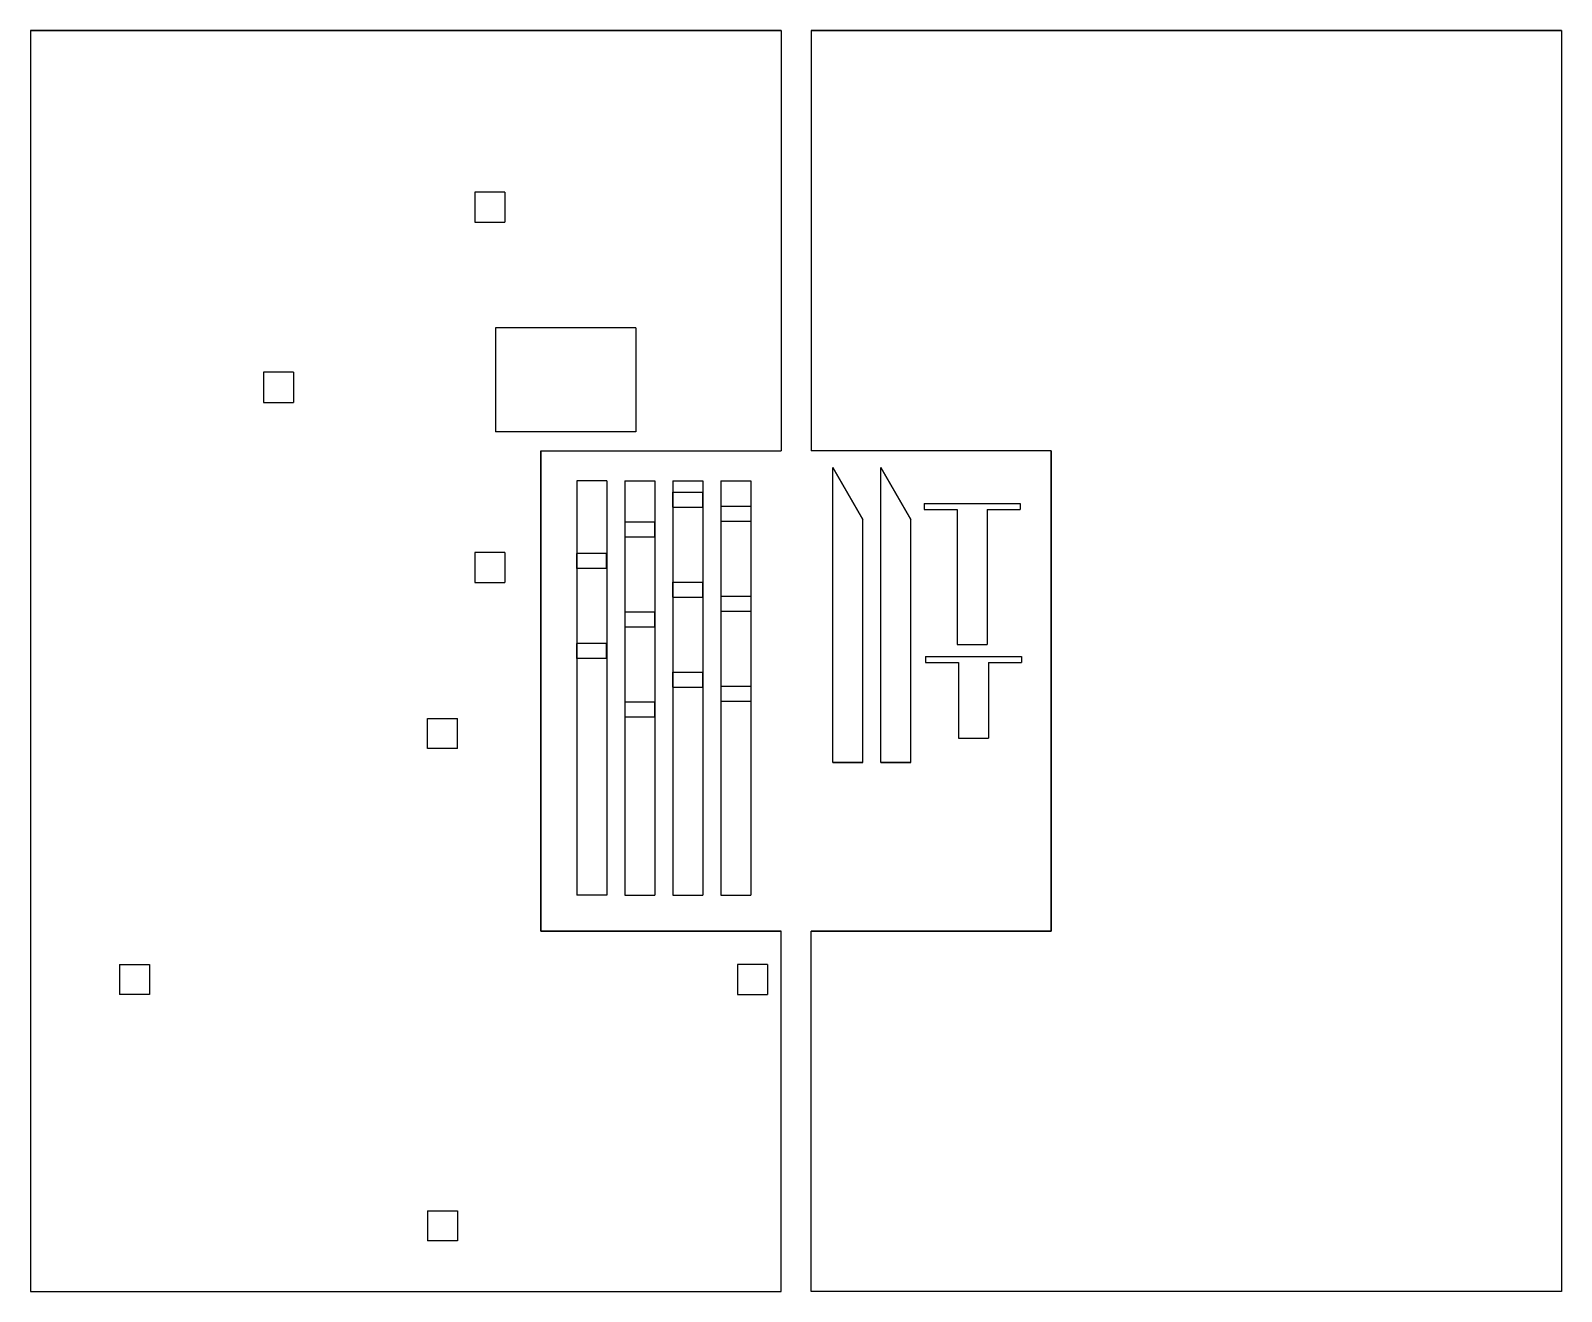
# Model space of a CAD drawing. Header units: millimetres. Extents: x 123 to 378, y 3 to 213.
import ezdxf

# ---------------------------------------------------------------- set-up
doc = ezdxf.new("R2010")
doc.units = ezdxf.units.MM
doc.header["$MEASUREMENT"] = 0
doc.layers.get('0').update_dxf_attribs({"linetype": 'CONTINUOUS'})

msp = doc.modelspace()

# ---------------------------------------------------------------- linework, layer by layer
at = {"color": 1}
for p, q in [((123.28, 213.02, 2.5), (123.28, 3.02, 2.5)), ((123.28, 213.02, 2.5), (248.28, 213.02, 2.5)), ((248.28, 213.02, -2.5), (123.28, 213.02, -2.5)), ((123.28, 213.02, -2.5), (123.28, 3.02, -2.5)), ((123.28, 213.02, 2.5), (123.28, 213.02, -2.5)), ((248.28, 213.02, -2.5), (248.28, 143.02, -2.5)), ((248.28, 213.02, 2.5), (248.28, 213.02, -2.5)), ((248.28, 213.02, 2.5), (248.28, 143.02, 2.5)), ((378.28, 213.02, -2.5), (253.28, 213.02, -2.5)), ((253.28, 213.02, 2.5), (378.28, 213.02, 2.5)), ((253.28, 213.02, 2.5), (253.28, 143.02, 2.5)), ((253.28, 213.02, -2.5), (253.28, 213.02, 2.5)), ((253.28, 213.02, -2.5), (253.28, 143.02, -2.5)), ((378.28, 213.02, -2.5), (378.28, 3.02, -2.5)), ((378.28, 213.02, 2.5), (378.28, 3.02, 2.5)), ((378.28, 213.02, -2.5), (378.28, 213.02, 2.5)), ((202.28, 186.1, 2.5), (197.28, 186.1, 2.5)), ((197.28, 186.1, 2.5), (197.28, 181.1, 2.5)), ((202.28, 186.1, 2.5), (202.28, 181.1, 2.5)), ((197.28, 181.1, 2.5), (202.28, 181.1, 2.5)), ((200.72, 163.5, 2.5), (200.72, 146.2, 2.5)), ((224.11, 163.5, 2.5), (200.72, 163.5, 2.5)), ((224.11, 163.5, 2.5), (224.11, 146.2, 2.5)), ((167.05, 156.1, 2.5), (162.05, 156.1, 2.5)), ((162.05, 156.1, 2.5), (162.05, 151.1, 2.5)), ((167.05, 156.1, 2.5), (167.05, 151.1, 2.5)), ((162.05, 151.1, 2.5), (167.05, 151.1, 2.5)), ((224.11, 146.2, 2.5), (200.72, 146.2, 2.5)), ((208.28, 143.02, 2.5), (248.28, 143.02, 2.5)), ((208.28, 63.02, -2.5), (208.28, 143.02, -2.5)), ((208.28, 143.02, 2.5), (208.28, 143.02, -2.5)), ((208.28, 143.02, -2.5), (248.28, 143.02, -2.5)), ((208.28, 143.02, 2.5), (208.28, 63.02, 2.5)), ((248.28, 143.02, 2.5), (248.28, 143.02, -2.5)), ((293.28, 143.02, -2.5), (253.28, 143.02, -2.5)), ((253.28, 143.02, -2.5), (253.28, 143.02, 2.5)), ((293.28, 143.02, 2.5), (253.28, 143.02, 2.5)), ((293.28, 63.02, 2.5), (293.28, 143.02, 2.5)), ((293.28, 143.02, -2.5), (293.28, 143.02, 2.5)), ((293.28, 143.02, -2.5), (293.28, 63.02, -2.5)), ((219.26, 138.02, 2.5), (214.26, 138.02, 2.5)), ((214.26, 138.02, 2.5), (214.26, 138.02, -2.5)), ((219.26, 138.02, -2.5), (214.26, 138.02, -2.5)), ((214.26, 138.02, -2.5), (214.26, 69.02, -2.5)), ((214.26, 138.02, 2.5), (214.26, 69.02, 2.5)), ((219.26, 138.02, 2.5), (219.26, 138.02, -2.5)), ((219.26, 138.02, 2.5), (219.26, 69.02, 2.5)), ((219.26, 138.02, -2.5), (219.26, 69.02, -2.5)), ((222.26, 138.02, -2.5), (222.26, 138.02, 2.5)), ((222.26, 138.02, -2.5), (227.26, 138.02, -2.5)), ((222.26, 138.02, 2.5), (227.26, 138.02, 2.5)), ((222.26, 138.02, -2.5), (222.26, 69.02, -2.5)), ((222.26, 138.02, 2.5), (222.26, 69.02, 2.5)), ((227.26, 138.02, -2.5), (227.26, 138.02, 2.5)), ((227.26, 138.02, 2.5), (227.26, 69.02, 2.5)), ((227.26, 138.02, -2.5), (227.26, 69.02, -2.5)), ((230.26, 138.02, 2.5), (230.26, 138.02, -2.5)), ((230.26, 138.02, 2.5), (235.26, 138.02, 2.5)), ((230.26, 138.02, -2.5), (235.26, 138.02, -2.5)), ((230.26, 138.02, 2.5), (230.26, 69.02, 2.5)), ((230.26, 138.02, -2.5), (230.26, 69.02, -2.5)), ((235.26, 138.02, 2.5), (235.26, 138.02, -2.5)), ((235.26, 138.02, -2.5), (235.26, 69.02, -2.5)), ((235.26, 138.02, 2.5), (235.26, 69.02, 2.5)), ((238.26, 138.02, -2.5), (238.26, 138.02, 2.5)), ((238.26, 138.02, -2.5), (243.26, 138.02, -2.5)), ((238.26, 138.02, 2.5), (243.26, 138.02, 2.5)), ((238.26, 138.02, -2.5), (238.26, 69.02, -2.5)), ((238.26, 138.02, 2.5), (238.26, 69.02, 2.5)), ((243.26, 138.02, -2.5), (243.26, 138.02, 2.5)), ((243.26, 138.02, 2.5), (243.26, 69.02, 2.5)), ((243.26, 138.02, -2.5), (243.26, 69.02, -2.5)), ((261.93, 131.58, 2.5), (256.93, 140.24, 2.5)), ((256.93, 140.24, 2.5), (256.93, 140.24, -2.5)), ((256.93, 91.13, 2.5), (256.93, 140.24, 2.5)), ((256.93, 140.24, -2.5), (261.93, 131.58, -2.5)), ((256.93, 91.13, -2.5), (256.93, 140.24, -2.5)), ((269.93, 131.58, 2.5), (264.93, 140.24, 2.5)), ((264.93, 140.24, 2.5), (264.93, 140.24, -2.5)), ((264.93, 91.13, 2.5), (264.93, 140.24, 2.5)), ((264.93, 140.24, -2.5), (269.93, 131.58, -2.5)), ((264.93, 91.13, -2.5), (264.93, 140.24, -2.5)), ((230.28, 136.14, -2.5), (230.28, 136.14, 2.45)), ((230.28, 133.64, -2.5), (230.28, 136.14, -2.5)), ((230.28, 133.64, 2.45), (230.28, 136.14, 2.45)), ((235.23, 136.14, 2.45), (235.23, 136.14, -2.5)), ((235.23, 133.64, -2.5), (235.23, 136.14, -2.5)), ((235.23, 133.64, 2.45), (235.23, 136.14, 2.45)), ((230.28, 133.64, -2.5), (230.28, 133.64, 2.45)), ((235.23, 133.64, 2.45), (235.23, 133.64, -2.5)), ((238.28, 133.75, -2.48), (238.28, 133.75, 2.47)), ((238.28, 133.75, 2.47), (238.28, 131.25, 2.47)), ((238.28, 133.75, -2.48), (238.28, 131.25, -2.48)), ((243.23, 133.75, -2.48), (243.23, 131.25, -2.48)), ((243.23, 133.75, 2.47), (243.23, 131.25, 2.47)), ((243.23, 133.75, 2.47), (243.23, 133.75, -2.48)), ((272.14, 134.27, -2.5), (272.14, 134.27, 2.5)), ((272.14, 134.27, -2.5), (288.14, 134.27, -2.5)), ((272.14, 134.27, 2.5), (288.14, 134.27, 2.5)), ((272.14, 134.27, 2.5), (272.14, 133.27, 2.5)), ((272.14, 134.27, -2.5), (272.14, 133.27, -2.5)), ((272.14, 134.27, -8.5), (272.14, 134.27, -3.5)), ((272.14, 134.27, -8.5), (288.14, 134.27, -8.5)), ((272.14, 134.27, -3.5), (288.14, 134.27, -3.5)), ((272.14, 134.27, -3.5), (272.14, 133.27, -3.5)), ((272.14, 134.27, -8.5), (272.14, 133.27, -8.5)), ((272.14, 133.27, 2.5), (272.14, 133.27, -2.5)), ((272.14, 133.27, -2.5), (277.64, 133.27, -2.5)), ((272.14, 133.27, 2.5), (277.64, 133.27, 2.5)), ((272.14, 133.27, -3.5), (272.14, 133.27, -8.5)), ((272.14, 133.27, -8.5), (277.64, 133.27, -8.5)), ((272.14, 133.27, -3.5), (277.64, 133.27, -3.5)), ((277.64, 133.27, -2.5), (277.64, 133.27, -7.5)), ((277.64, 133.27, -2.5), (277.64, 110.78, -2.5)), ((277.64, 133.27, -7.5), (277.64, 110.78, -7.5)), ((282.64, 133.27, -2.5), (282.64, 133.27, -7.5)), ((282.64, 133.27, -7.5), (282.64, 110.78, -7.5)), ((282.64, 133.27, -2.5), (282.64, 110.78, -2.5)), ((282.64, 133.27, -3.5), (288.14, 133.27, -3.5)), ((282.64, 133.27, -8.5), (288.14, 133.27, -8.5)), ((282.64, 133.27, 2.5), (288.14, 133.27, 2.5)), ((282.64, 133.27, -2.5), (288.14, 133.27, -2.5)), ((288.14, 134.27, -2.5), (288.14, 134.27, 2.5)), ((288.14, 134.27, 2.5), (288.14, 133.27, 2.5)), ((288.14, 134.27, -2.5), (288.14, 133.27, -2.5)), ((288.14, 134.27, -8.5), (288.14, 134.27, -3.5)), ((288.14, 134.27, -3.5), (288.14, 133.27, -3.5)), ((288.14, 134.27, -8.5), (288.14, 133.27, -8.5)), ((288.14, 133.27, -2.5), (288.14, 133.27, 2.5)), ((288.14, 133.27, -8.5), (288.14, 133.27, -3.5)), ((222.28, 131.14, -2.45), (222.28, 131.14, 2.5)), ((222.28, 131.14, 2.5), (222.28, 128.64, 2.5)), ((222.28, 131.14, -2.45), (222.28, 128.64, -2.45)), ((227.23, 131.14, -2.45), (227.23, 128.64, -2.45)), ((227.23, 131.14, 2.5), (227.23, 131.14, -2.45)), ((227.23, 131.14, 2.5), (227.23, 128.64, 2.5)), ((238.28, 131.25, -2.48), (238.28, 131.25, 2.47)), ((243.23, 131.25, 2.47), (243.23, 131.25, -2.48)), ((261.93, 91.13, 2.5), (261.93, 131.58, 2.5)), ((261.93, 91.13, -2.5), (261.93, 131.58, -2.5)), ((261.93, 131.58, 2.5), (261.93, 131.58, -2.5)), ((269.93, 91.13, 2.5), (269.93, 131.58, 2.5)), ((269.93, 91.13, -2.5), (269.93, 131.58, -2.5)), ((269.93, 131.58, 2.5), (269.93, 131.58, -2.5)), ((222.28, 128.64, -2.45), (222.28, 128.64, 2.5)), ((227.23, 128.64, 2.5), (227.23, 128.64, -2.45)), ((202.28, 126.1, 2.5), (197.28, 126.1, 2.5)), ((197.28, 126.1, 2.5), (197.28, 121.1, 2.5)), ((202.28, 126.1, 2.5), (202.28, 121.1, 2.5)), ((214.28, 125.94, 2.47), (214.28, 125.94, -2.48)), ((214.28, 123.44, -2.48), (214.28, 125.94, -2.48)), ((214.28, 123.44, 2.47), (214.28, 125.94, 2.47)), ((219.23, 123.44, 2.47), (219.23, 125.94, 2.47)), ((219.23, 123.44, -2.48), (219.23, 125.94, -2.48)), ((219.23, 125.94, -2.48), (219.23, 125.94, 2.47)), ((214.28, 123.44, 2.47), (214.28, 123.44, -2.48)), ((219.23, 123.44, -2.48), (219.23, 123.44, 2.47)), ((197.28, 121.1, 2.5), (202.28, 121.1, 2.5)), ((230.28, 121.14, -2.5), (230.28, 121.14, 2.45)), ((230.28, 118.64, -2.5), (230.28, 121.14, -2.5)), ((230.28, 118.64, 2.45), (230.28, 121.14, 2.45)), ((235.23, 121.14, 2.45), (235.23, 121.14, -2.5)), ((235.23, 118.64, -2.5), (235.23, 121.14, -2.5)), ((235.23, 118.64, 2.45), (235.23, 121.14, 2.45)), ((230.28, 118.64, -2.5), (230.28, 118.64, 2.45)), ((235.23, 118.64, 2.45), (235.23, 118.64, -2.5)), ((238.28, 118.75, -2.47), (238.28, 118.75, 2.48)), ((238.28, 118.75, 2.48), (238.28, 116.25, 2.48)), ((238.28, 118.75, -2.47), (238.28, 116.25, -2.47)), ((243.23, 118.75, -2.47), (243.23, 116.25, -2.47)), ((243.23, 118.75, 2.48), (243.23, 116.25, 2.48)), ((243.23, 118.75, 2.48), (243.23, 118.75, -2.47)), ((222.28, 116.14, -2.45), (222.28, 116.14, 2.5)), ((222.28, 116.14, 2.5), (222.28, 113.64, 2.5)), ((222.28, 116.14, -2.45), (222.28, 113.64, -2.45)), ((227.23, 116.14, -2.45), (227.23, 113.64, -2.45)), ((227.23, 116.14, 2.5), (227.23, 116.14, -2.45)), ((227.23, 116.14, 2.5), (227.23, 113.64, 2.5)), ((238.28, 116.25, -2.47), (238.28, 116.25, 2.48)), ((243.23, 116.25, 2.48), (243.23, 116.25, -2.47)), ((222.28, 113.64, -2.45), (222.28, 113.64, 2.5)), ((227.23, 113.64, 2.5), (227.23, 113.64, -2.45)), ((214.28, 110.94, 2.48), (214.28, 110.94, -2.47)), ((214.28, 108.44, -2.47), (214.28, 110.94, -2.47)), ((214.28, 108.44, 2.48), (214.28, 110.94, 2.48)), ((219.23, 108.44, 2.48), (219.23, 110.94, 2.48)), ((219.23, 108.44, -2.47), (219.23, 110.94, -2.47)), ((219.23, 110.94, -2.47), (219.23, 110.94, 2.48)), ((277.64, 110.78, -7.5), (277.64, 110.78, -2.5)), ((277.64, 110.78, -2.5), (282.64, 110.78, -2.5)), ((277.64, 110.78, -7.5), (282.64, 110.78, -7.5)), ((282.64, 110.78, -2.5), (282.64, 110.78, -7.5)), ((214.28, 108.44, 2.48), (214.28, 108.44, -2.47)), ((219.23, 108.44, -2.47), (219.23, 108.44, 2.48)), ((272.34, 108.78, -2.5), (272.34, 108.78, 2.5)), ((272.34, 108.78, -2.5), (288.34, 108.78, -2.5)), ((272.34, 108.78, 2.5), (288.34, 108.78, 2.5)), ((272.34, 108.78, 2.5), (272.34, 107.78, 2.5)), ((272.34, 108.78, -2.5), (272.34, 107.78, -2.5)), ((272.34, 108.78, -8.5), (272.34, 108.78, -3.5)), ((272.34, 108.78, -8.5), (288.34, 108.78, -8.5)), ((272.34, 108.78, -3.5), (288.34, 108.78, -3.5)), ((272.34, 108.78, -3.5), (272.34, 107.78, -3.5)), ((272.34, 108.78, -8.5), (272.34, 107.78, -8.5)), ((272.34, 107.78, 2.5), (272.34, 107.78, -2.5)), ((272.34, 107.78, -2.5), (277.84, 107.78, -2.5)), ((272.34, 107.78, 2.5), (277.84, 107.78, 2.5)), ((272.34, 107.78, -3.5), (272.34, 107.78, -8.5)), ((272.34, 107.78, -8.5), (277.84, 107.78, -8.5)), ((272.34, 107.78, -3.5), (277.84, 107.78, -3.5)), ((277.84, 107.78, -2.5), (277.84, 107.78, -7.5)), ((277.84, 107.78, -2.5), (277.84, 95.16, -2.5)), ((277.84, 107.78, -7.5), (277.84, 95.16, -7.5)), ((282.84, 107.78, -2.5), (282.84, 107.78, -7.5)), ((282.84, 107.78, -7.5), (282.84, 95.16, -7.5)), ((282.84, 107.78, -2.5), (282.84, 95.16, -2.5)), ((282.84, 107.78, -3.5), (288.34, 107.78, -3.5)), ((282.84, 107.78, -8.5), (288.34, 107.78, -8.5)), ((282.84, 107.78, 2.5), (288.34, 107.78, 2.5)), ((282.84, 107.78, -2.5), (288.34, 107.78, -2.5)), ((288.34, 108.78, -2.5), (288.34, 108.78, 2.5)), ((288.34, 108.78, 2.5), (288.34, 107.78, 2.5)), ((288.34, 108.78, -2.5), (288.34, 107.78, -2.5)), ((288.34, 108.78, -8.5), (288.34, 108.78, -3.5)), ((288.34, 108.78, -3.5), (288.34, 107.78, -3.5)), ((288.34, 108.78, -8.5), (288.34, 107.78, -8.5)), ((288.34, 107.78, -2.5), (288.34, 107.78, 2.5)), ((288.34, 107.78, -8.5), (288.34, 107.78, -3.5)), ((230.28, 106.14, -2.5), (230.28, 106.14, 2.45)), ((230.28, 103.64, -2.5), (230.28, 106.14, -2.5)), ((230.28, 103.64, 2.45), (230.28, 106.14, 2.45)), ((235.23, 106.14, 2.45), (235.23, 106.14, -2.5)), ((235.23, 103.64, -2.5), (235.23, 106.14, -2.5)), ((235.23, 103.64, 2.45), (235.23, 106.14, 2.45)), ((230.28, 103.64, -2.5), (230.28, 103.64, 2.45)), ((235.23, 103.64, 2.45), (235.23, 103.64, -2.5)), ((238.28, 103.75, -2.47), (238.28, 103.75, 2.48)), ((238.28, 103.75, 2.48), (238.28, 101.25, 2.48)), ((238.28, 103.75, -2.47), (238.28, 101.25, -2.47)), ((243.23, 103.75, -2.47), (243.23, 101.25, -2.47)), ((243.23, 103.75, 2.48), (243.23, 101.25, 2.48)), ((243.23, 103.75, 2.48), (243.23, 103.75, -2.47)), ((222.28, 101.14, -2.45), (222.28, 101.14, 2.5)), ((222.28, 101.14, 2.5), (222.28, 98.64, 2.5)), ((222.28, 101.14, -2.45), (222.28, 98.64, -2.45)), ((227.23, 101.14, -2.45), (227.23, 98.64, -2.45)), ((227.23, 101.14, 2.5), (227.23, 101.14, -2.45)), ((227.23, 101.14, 2.5), (227.23, 98.64, 2.5)), ((238.28, 101.25, -2.47), (238.28, 101.25, 2.48)), ((243.23, 101.25, 2.48), (243.23, 101.25, -2.47)), ((189.41, 93.44, 2.5), (189.41, 98.44, 2.5)), ((189.41, 98.44, 2.5), (194.41, 98.44, 2.5)), ((194.41, 93.44, 2.5), (194.41, 98.44, 2.5)), ((222.28, 98.64, -2.45), (222.28, 98.64, 2.5)), ((227.23, 98.64, 2.5), (227.23, 98.64, -2.45)), ((277.84, 95.16, -7.5), (277.84, 95.16, -2.5)), ((277.84, 95.16, -2.5), (282.84, 95.16, -2.5)), ((277.84, 95.16, -7.5), (282.84, 95.16, -7.5)), ((282.84, 95.16, -2.5), (282.84, 95.16, -7.5)), ((194.41, 93.44, 2.5), (189.41, 93.44, 2.5)), ((256.93, 91.13, 2.5), (256.93, 91.13, -2.5)), ((256.93, 91.13, 2.5), (261.93, 91.13, 2.5)), ((261.93, 91.13, -2.5), (256.93, 91.13, -2.5)), ((261.93, 91.13, 2.5), (261.93, 91.13, -2.5)), ((264.93, 91.13, 2.5), (264.93, 91.13, -2.5)), ((264.93, 91.13, 2.5), (269.93, 91.13, 2.5)), ((269.93, 91.13, -2.5), (264.93, 91.13, -2.5)), ((269.93, 91.13, 2.5), (269.93, 91.13, -2.5)), ((219.26, 69.02, 2.5), (214.26, 69.02, 2.5)), ((214.26, 69.02, 2.5), (214.26, 69.02, -2.5)), ((219.26, 69.02, -2.5), (214.26, 69.02, -2.5)), ((219.26, 69.02, -2.5), (219.26, 69.02, 2.5)), ((222.26, 69.02, 2.5), (222.26, 69.02, -2.5)), ((222.26, 69.02, -2.5), (227.26, 69.02, -2.5)), ((222.26, 69.02, 2.5), (227.26, 69.02, 2.5)), ((227.26, 69.02, -2.5), (227.26, 69.02, 2.5)), ((230.26, 69.02, -2.5), (230.26, 69.02, 2.5)), ((230.26, 69.02, 2.5), (235.26, 69.02, 2.5)), ((230.26, 69.02, -2.5), (235.26, 69.02, -2.5)), ((235.26, 69.02, 2.5), (235.26, 69.02, -2.5)), ((238.26, 69.02, 2.5), (238.26, 69.02, -2.5)), ((238.26, 69.02, -2.5), (243.26, 69.02, -2.5)), ((238.26, 69.02, 2.5), (243.26, 69.02, 2.5)), ((243.26, 69.02, -2.5), (243.26, 69.02, 2.5)), ((248.28, 63.02, 2.5), (208.28, 63.02, 2.5)), ((208.28, 63.02, 2.5), (208.28, 63.02, -2.5)), ((208.28, 63.02, -2.5), (248.28, 63.02, -2.5)), ((248.28, 3.02, -2.5), (248.28, 63.02, -2.5)), ((248.28, 3.02, 2.5), (248.28, 63.02, 2.5)), ((248.28, 63.02, 2.5), (248.28, 63.02, -2.5)), ((253.28, 3.02, 2.5), (253.28, 63.02, 2.5)), ((253.28, 3.02, -2.5), (253.28, 63.02, -2.5)), ((253.28, 63.02, -2.5), (293.28, 63.02, -2.5)), ((293.28, 63.02, 2.5), (253.28, 63.02, 2.5)), ((253.28, 63.02, -2.5), (253.28, 63.02, 2.5)), ((293.28, 63.02, -2.5), (293.28, 63.02, 2.5)), ((138.09, 57.44, 2.5), (143.09, 57.44, 2.5)), ((138.09, 57.44, 2.5), (138.09, 52.44, 2.5)), ((143.09, 57.44, 2.5), (143.09, 52.44, 2.5)), ((246.04, 57.44, 2.5), (241.04, 57.44, 2.5)), ((241.04, 57.44, 2.5), (241.04, 52.44, 2.5)), ((246.04, 57.44, 2.5), (246.04, 52.44, 2.5)), ((143.09, 52.44, 2.5), (138.09, 52.44, 2.5)), ((241.04, 52.44, 2.5), (246.04, 52.44, 2.5)), ((189.41, 16.44, 2.5), (194.41, 16.44, 2.5)), ((189.41, 16.44, 2.5), (189.41, 11.44, 2.5)), ((194.41, 16.44, 2.5), (194.41, 11.44, 2.5)), ((194.41, 11.44, 2.5), (189.41, 11.44, 2.5)), ((123.28, 3.02, 2.5), (248.28, 3.02, 2.5)), ((123.28, 3.02, -2.5), (248.28, 3.02, -2.5)), ((123.28, 3.02, 2.5), (123.28, 3.02, -2.5)), ((248.28, 3.02, 2.5), (248.28, 3.02, -2.5)), ((378.28, 3.02, -2.5), (253.28, 3.02, -2.5)), ((378.28, 3.02, 2.5), (253.28, 3.02, 2.5)), ((253.28, 3.02, -2.5), (253.28, 3.02, 2.5)), ((378.28, 3.02, -2.5), (378.28, 3.02, 2.5))]:
    msp.add_line(p, q, dxfattribs=at)
at = {"color": 5}
for p, q in [((230.28, 136.14, 2.45), (235.23, 136.14, 2.45)), ((230.28, 136.14, -2.5), (235.23, 136.14, -2.5)), ((230.28, 133.64, 2.45), (235.23, 133.64, 2.45)), ((230.28, 133.64, -2.5), (235.23, 133.64, -2.5)), ((243.23, 133.75, 2.47), (238.28, 133.75, 2.47)), ((243.23, 133.75, -2.48), (238.28, 133.75, -2.48)), ((227.23, 131.14, 2.5), (222.28, 131.14, 2.5)), ((227.23, 131.14, -2.45), (222.28, 131.14, -2.45)), ((243.23, 131.25, 2.47), (238.28, 131.25, 2.47)), ((243.23, 131.25, -2.48), (238.28, 131.25, -2.48)), ((227.23, 128.64, 2.5), (222.28, 128.64, 2.5)), ((227.23, 128.64, -2.45), (222.28, 128.64, -2.45)), ((219.23, 125.94, 2.47), (214.28, 125.94, 2.47)), ((219.23, 125.94, -2.48), (214.28, 125.94, -2.48)), ((219.23, 123.44, 2.47), (214.28, 123.44, 2.47)), ((219.23, 123.44, -2.48), (214.28, 123.44, -2.48)), ((230.28, 121.14, 2.45), (235.23, 121.14, 2.45)), ((230.28, 121.14, -2.5), (235.23, 121.14, -2.5)), ((230.28, 118.64, 2.45), (235.23, 118.64, 2.45)), ((230.28, 118.64, -2.5), (235.23, 118.64, -2.5)), ((243.23, 118.75, 2.48), (238.28, 118.75, 2.48)), ((243.23, 118.75, -2.47), (238.28, 118.75, -2.47)), ((227.23, 116.14, 2.5), (222.28, 116.14, 2.5)), ((227.23, 116.14, -2.45), (222.28, 116.14, -2.45)), ((243.23, 116.25, 2.48), (238.28, 116.25, 2.48)), ((243.23, 116.25, -2.47), (238.28, 116.25, -2.47)), ((227.23, 113.64, 2.5), (222.28, 113.64, 2.5)), ((227.23, 113.64, -2.45), (222.28, 113.64, -2.45)), ((219.23, 110.94, 2.48), (214.28, 110.94, 2.48)), ((219.23, 110.94, -2.47), (214.28, 110.94, -2.47)), ((219.23, 108.44, 2.48), (214.28, 108.44, 2.48)), ((219.23, 108.44, -2.47), (214.28, 108.44, -2.47)), ((230.28, 106.14, 2.45), (235.23, 106.14, 2.45)), ((230.28, 106.14, -2.5), (235.23, 106.14, -2.5)), ((230.28, 103.64, 2.45), (235.23, 103.64, 2.45)), ((230.28, 103.64, -2.5), (235.23, 103.64, -2.5)), ((243.23, 103.75, 2.48), (238.28, 103.75, 2.48)), ((243.23, 103.75, -2.47), (238.28, 103.75, -2.47)), ((227.23, 101.14, 2.5), (222.28, 101.14, 2.5)), ((227.23, 101.14, -2.45), (222.28, 101.14, -2.45)), ((243.23, 101.25, 2.48), (238.28, 101.25, 2.48)), ((243.23, 101.25, -2.47), (238.28, 101.25, -2.47)), ((227.23, 98.64, 2.5), (222.28, 98.64, 2.5)), ((227.23, 98.64, -2.45), (222.28, 98.64, -2.45))]:
    msp.add_line(p, q, dxfattribs=at)

doc.saveas('drawing.dxf')
